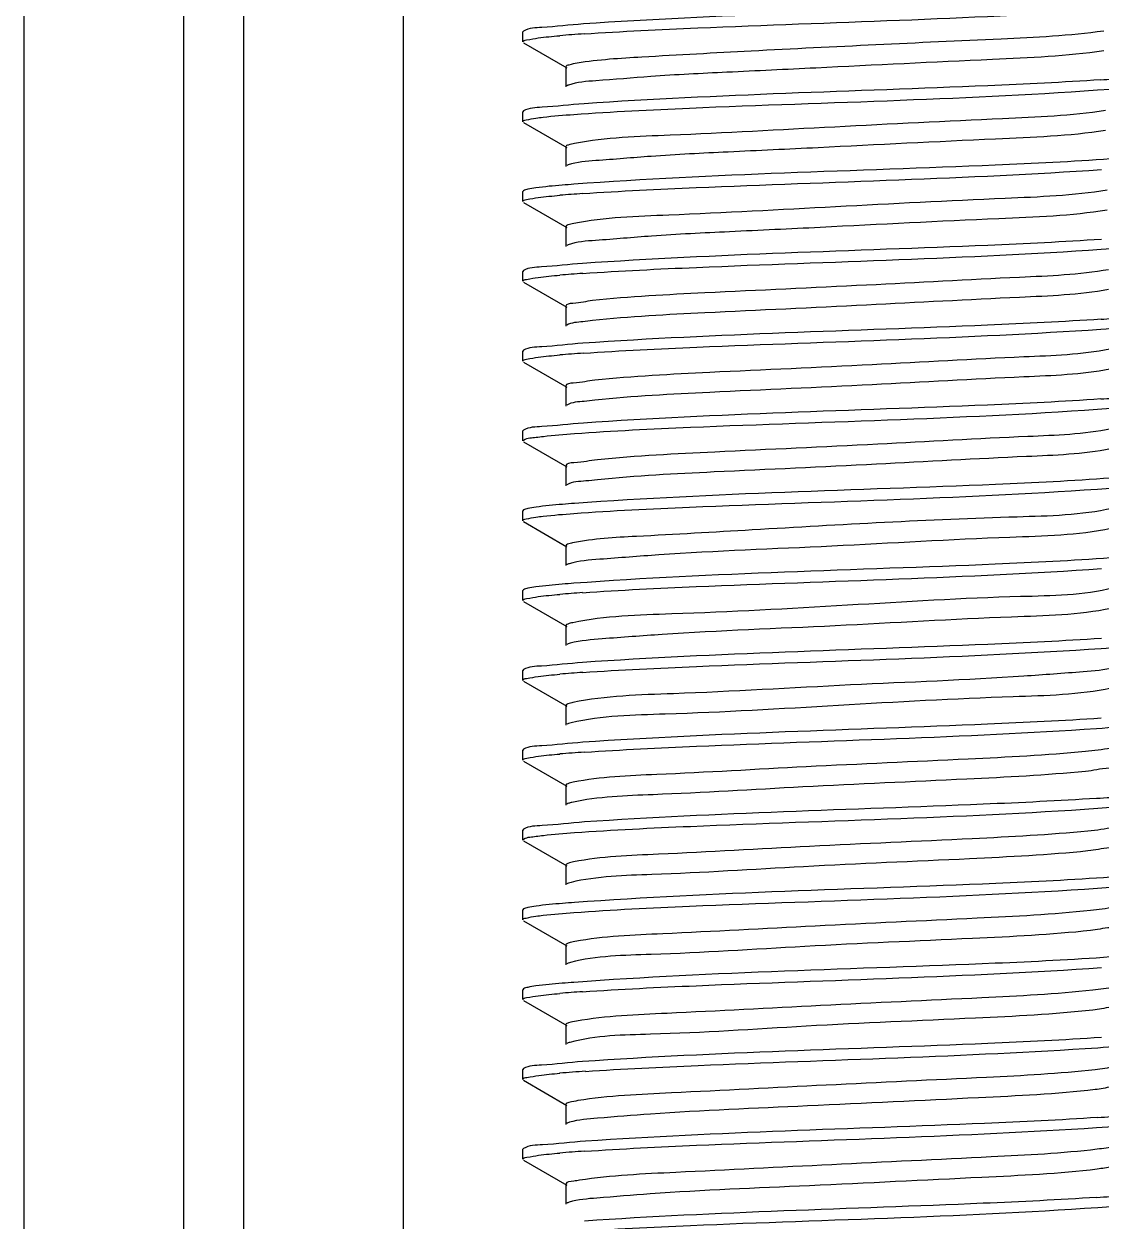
# Model space of a CAD drawing. Extents: x 1169373 to 1354985, y 649019 to 904199.
# Drawn here: x 1279045.6 to 1279277, y 805797.8 to 806055 of the extents above; entities that cross this region are included whole.
import ezdxf

# ---------------------------------------------------------------- set-up
doc = ezdxf.new("R2010")
doc.units = 0
doc.header["$LTSCALE"] = 1000
doc.header["$MEASUREMENT"] = 0

# ---------------------------------------------------------------- blocks, each defined once
blk = doc.blocks.new('gfhhrryyfd')
at = {"linetype": 'Continuous'}
for p, q in [((3693152.86, -1741005.43), (3693152.86, -1744418.97)), ((3693187.15, -1741005.43), (3693187.15, -1744418.97)), ((3693200.01, -1741005.43), (3693200.01, -1744418.97)), ((3693234.3, -1741005.43), (3693234.3, -1744418.97)), ((3693260.18, -1743577.34), (3693260.01, -1743577.52)), ((3693260.01, -1743579.67), (3693260.01, -1743577.52)), ((3693260.01, -1743579.67), (3693260.01, -1743577.52)), ((3693260.18, -1743579.86), (3693269.48, -1743585.24)), ((3693269.29, -1743585.03), (3693269.29, -1743589.31)), ((3693260.18, -1743594.48), (3693260.01, -1743594.67)), ((3693260.01, -1743596.81), (3693260.01, -1743594.67)), ((3693260.01, -1743596.81), (3693260.01, -1743594.67)), ((3693260.18, -1743597), (3693269.48, -1743602.39)), ((3693269.29, -1743602.17), (3693269.29, -1743606.46)), ((3693269.8, -1743606.1), (3693269.48, -1743606.24)), ((3693260.18, -1743611.63), (3693260.01, -1743611.82)), ((3693260.01, -1743613.96), (3693260.01, -1743611.82)), ((3693260.01, -1743613.96), (3693260.01, -1743611.82)), ((3693260.18, -1743614.15), (3693269.48, -1743619.53)), ((3693269.29, -1743619.32), (3693269.29, -1743623.6)), ((3693269.77, -1743623.26), (3693269.48, -1743623.39)), ((3693260.18, -1743628.77), (3693260.01, -1743628.96)), ((3693260.01, -1743631.1), (3693260.01, -1743628.96)), ((3693260.01, -1743631.1), (3693260.01, -1743628.96)), ((3693260.18, -1743631.29), (3693269.48, -1743636.68)), ((3693269.29, -1743636.46), (3693269.29, -1743640.75)), ((3693260.18, -1743645.92), (3693260.01, -1743646.11)), ((3693260.01, -1743648.25), (3693260.01, -1743646.11)), ((3693260.01, -1743648.25), (3693260.01, -1743646.11)), ((3693260.18, -1743648.44), (3693269.48, -1743653.82)), ((3693269.29, -1743653.61), (3693269.29, -1743657.89)), ((3693260.18, -1743663.06), (3693260.01, -1743663.25)), ((3693260.01, -1743665.39), (3693260.01, -1743663.25)), ((3693260.01, -1743665.39), (3693260.01, -1743663.25)), ((3693260.18, -1743665.58), (3693269.48, -1743670.97)), ((3693269.29, -1743670.75), (3693269.29, -1743675.04)), ((3693260.18, -1743680.21), (3693260.01, -1743680.4)), ((3693260.01, -1743682.54), (3693260.01, -1743680.4)), ((3693260.01, -1743682.54), (3693260.01, -1743680.4)), ((3693260.18, -1743682.73), (3693269.48, -1743688.11)), ((3693269.29, -1743687.9), (3693269.29, -1743692.18)), ((3693260.18, -1743697.35), (3693260.01, -1743697.54)), ((3693260.01, -1743699.68), (3693260.01, -1743697.54)), ((3693260.01, -1743699.68), (3693260.01, -1743697.54)), ((3693260.18, -1743699.87), (3693269.48, -1743705.26)), ((3693269.29, -1743705.04), (3693269.29, -1743709.33)), ((3693260.18, -1743714.5), (3693260.01, -1743714.69)), ((3693260.01, -1743716.83), (3693260.01, -1743714.69)), ((3693260.01, -1743716.83), (3693260.01, -1743714.69)), ((3693260.18, -1743717.02), (3693269.48, -1743722.4)), ((3693269.29, -1743722.19), (3693269.29, -1743726.47)), ((3693260.18, -1743731.64), (3693260.01, -1743731.83)), ((3693260.01, -1743733.97), (3693260.01, -1743731.83)), ((3693260.01, -1743733.97), (3693260.01, -1743731.83)), ((3693260.18, -1743734.16), (3693269.48, -1743739.55)), ((3693269.29, -1743739.33), (3693269.29, -1743743.62)), ((3693260.18, -1743748.79), (3693260.01, -1743748.98)), ((3693260.01, -1743751.12), (3693260.01, -1743748.98)), ((3693260.01, -1743751.12), (3693260.01, -1743748.98)), ((3693260.18, -1743751.31), (3693269.48, -1743756.69)), ((3693269.29, -1743756.48), (3693269.29, -1743760.76)), ((3693260.18, -1743765.93), (3693260.01, -1743766.12)), ((3693260.01, -1743768.27), (3693260.01, -1743766.12)), ((3693260.01, -1743768.27), (3693260.01, -1743766.12)), ((3693260.18, -1743768.45), (3693269.48, -1743773.84)), ((3693269.29, -1743773.62), (3693269.29, -1743777.91)), ((3693260.18, -1743783.08), (3693260.01, -1743783.27)), ((3693260.01, -1743785.41), (3693260.01, -1743783.27)), ((3693260.01, -1743785.41), (3693260.01, -1743783.27)), ((3693260.18, -1743785.6), (3693269.48, -1743790.99)), ((3693269.29, -1743790.77), (3693269.29, -1743795.05)), ((3693260.18, -1743800.22), (3693260.01, -1743800.41)), ((3693260.01, -1743802.56), (3693260.01, -1743800.41)), ((3693260.01, -1743802.56), (3693260.01, -1743800.41)), ((3693260.18, -1743802.74), (3693269.48, -1743808.13)), ((3693269.29, -1743807.91), (3693269.29, -1743812.2)), ((3693260.18, -1743817.37), (3693260.01, -1743817.56)), ((3693260.01, -1743819.7), (3693260.01, -1743817.56)), ((3693260.01, -1743819.7), (3693260.01, -1743817.56)), ((3693260.18, -1743819.89), (3693269.48, -1743825.28)), ((3693269.29, -1743825.06), (3693269.29, -1743829.35))]:
    blk.add_line(p, q, dxfattribs=at)
for centre, radius, start, end in [((3693292.96, -1743875.84), 298.55, 93.7954, 94.806), ((3693364.49, -1743293.21), 295.25, 273.829, 274.8033), ((3693292.57, -1743905.29), 293.69, 93.8436, 94.8035), ((3693292.62, -1743923.07), 294.32, 93.8362, 94.8047), ((3693364.54, -1743345.26), 294.64, 273.8345, 274.8034), ((3693292.75, -1743941.78), 295.9, 93.8204, 94.8056), ((3693364.5, -1743361.85), 295.19, 273.8294, 274.8033), ((3693292.57, -1743991.01), 293.69, 93.8437, 94.8034), ((3693292.62, -1744008.76), 294.29, 93.8366, 94.8046), ((3693293.06, -1744031.53), 299.94, 93.7887, 94.801), ((3693363.28, -1743432.22), 310.59, 273.6947, 274.7994), ((3693292.57, -1744076.73), 293.68, 93.8438, 94.8034), ((3693293.38, -1744104.15), 303.99, 93.753, 94.8001), ((3693363.57, -1743504.42), 306.97, 273.7263, 274.8), ((3693293.08, -1744117.39), 300.07, 93.7875, 94.801), ((3693363.29, -1743518.06), 310.48, 273.6957, 274.7994)]:
    blk.add_arc(centre, radius, start, end, dxfattribs=at)
for points, knots in [([(3693384.21, -1743570.66), (3693376.1, -1743571.21), (3693339.04, -1743572.99), (3693301.94, -1743573.85), (3693273.04, -1743575.82)], [0, 0, 0, 0, 0.219141, 1, 1, 1, 1]), ([(3693273.2, -1743577.95), (3693281.33, -1743577.4), (3693318.33, -1743575.62), (3693355.38, -1743574.76), (3693384.21, -1743572.8)], [0, 0, 0, 0, 0.21997, 1, 1, 1, 1]), ([(3693273.04, -1743575.82), (3693270.06, -1743576.02), (3693265.89, -1743576.6), (3693261.34, -1743576.67), (3693260.18, -1743577.34)], [0, 0, 0, 0, 0.690434, 1, 1, 1, 1]), ([(3693260.01, -1743579.67), (3693260.01, -1743579.36), (3693261.66, -1743579.15), (3693262.5, -1743578.92), (3693263.33, -1743578.82)], [0, 0, 0, 0, 0.271456, 1, 1, 1, 1]), ([(3693384.81, -1743577.34), (3693377.51, -1743578.39), (3693352.2, -1743579.54), (3693319.13, -1743581.07), (3693288.79, -1743582.76), (3693276.3, -1743583.49), (3693271.7, -1743584.25)], [0, 0, 0, 0, 0.195214, 0.66949, 0.876579, 1, 1, 1, 1]), ([(3693384.81, -1743581.62), (3693376.9, -1743582.77), (3693356.22, -1743583.61), (3693329.25, -1743585), (3693304.79, -1743586.15), (3693289, -1743586.91), (3693277.71, -1743587.92), (3693271.71, -1743588.3), (3693269.83, -1743588.95)], [0, 0, 0, 0, 0.2081, 0.537452, 0.703534, 0.845734, 0.94828, 1, 1, 1, 1]), ([(3693271.7, -1743584.25), (3693271.09, -1743584.35), (3693270.44, -1743584.5), (3693269.29, -1743584.79), (3693269.29, -1743585.03)], [0, 0, 0, 0, 0.718866, 1, 1, 1, 1]), ([(3693269.83, -1743588.95), (3693269.76, -1743588.97), (3693269.65, -1743589.01), (3693269.53, -1743589.07), (3693269.48, -1743589.09)], [0, 0, 0, 0, 0.55363, 1, 1, 1, 1]), ([(3693384.21, -1743587.8), (3693376.12, -1743588.35), (3693339.11, -1743590.14), (3693302.07, -1743591), (3693273.2, -1743592.95)], [0, 0, 0, 0, 0.218927, 1, 1, 1, 1]), ([(3693271.01, -1743595.25), (3693279.28, -1743594.64), (3693317.71, -1743592.77), (3693356.2, -1743592.01), (3693386.29, -1743589.8)], [0, 0, 0, 0, 0.21564, 1, 1, 1, 1]), ([(3693273.2, -1743592.95), (3693270.18, -1743593.15), (3693265.96, -1743593.74), (3693261.35, -1743593.81), (3693260.18, -1743594.48)], [0, 0, 0, 0, 0.690663, 1, 1, 1, 1]), ([(3693385.18, -1743594.43), (3693377.87, -1743595.55), (3693358.43, -1743596.36), (3693327.25, -1743597.91), (3693296.65, -1743599.61), (3693277.91, -1743600.24), (3693271.16, -1743601.48)], [0, 0, 0, 0, 0.194105, 0.509785, 0.82001, 1, 1, 1, 1]), ([(3693260.01, -1743596.81), (3693260.01, -1743596.54), (3693261.39, -1743596.32), (3693262.12, -1743596.13), (3693262.83, -1743596.03)], [0, 0, 0, 0, 0.274278, 1, 1, 1, 1]), ([(3693262.83, -1743596.03), (3693263.35, -1743595.96), (3693266.07, -1743595.62), (3693268.8, -1743595.41), (3693271.01, -1743595.25)], [0, 0, 0, 0, 0.191483, 1, 1, 1, 1]), ([(3693385.18, -1743598.71), (3693377.38, -1743599.91), (3693356.73, -1743600.7), (3693329.72, -1743602.12), (3693305.06, -1743603.29), (3693289.09, -1743604.05), (3693277.72, -1743605.08), (3693271.67, -1743605.44), (3693269.8, -1743606.1)], [0, 0, 0, 0, 0.204575, 0.534732, 0.702004, 0.845303, 0.948449, 1, 1, 1, 1]), ([(3693271.16, -1743601.48), (3693270.69, -1743601.57), (3693270.16, -1743601.69), (3693269.29, -1743601.98), (3693269.29, -1743602.17)], [0, 0, 0, 0, 0.712667, 1, 1, 1, 1]), ([(3693386.29, -1743604.8), (3693378.04, -1743605.41), (3693339.61, -1743607.28), (3693301.12, -1743608.04), (3693271.01, -1743610.25)], [0, 0, 0, 0, 0.215051, 1, 1, 1, 1]), ([(3693272.88, -1743612.26), (3693281.01, -1743611.7), (3693318.15, -1743609.92), (3693355.34, -1743609.06), (3693384.31, -1743607.08)], [0, 0, 0, 0, 0.219067, 1, 1, 1, 1]), ([(3693271.01, -1743610.25), (3693270.17, -1743610.31), (3693267.44, -1743610.52), (3693264.71, -1743610.77), (3693262.83, -1743611.03)], [0, 0, 0, 0, 0.307323, 1, 1, 1, 1]), ([(3693262.83, -1743611.03), (3693262.25, -1743611.11), (3693261.36, -1743611.27), (3693260.46, -1743611.47), (3693260.18, -1743611.63)], [0, 0, 0, 0, 0.643579, 1, 1, 1, 1]), ([(3693385.53, -1743611.52), (3693378.3, -1743612.71), (3693358.77, -1743613.46), (3693327.4, -1743615.05), (3693296.55, -1743616.79), (3693277.66, -1743617.36), (3693270.96, -1743618.67)], [0, 0, 0, 0, 0.1914, 0.508904, 0.82143, 1, 1, 1, 1]), ([(3693260.01, -1743613.96), (3693260.01, -1743613.65), (3693261.65, -1743613.44), (3693262.48, -1743613.22), (3693263.31, -1743613.11)], [0, 0, 0, 0, 0.271597, 1, 1, 1, 1]), ([(3693385.53, -1743615.8), (3693377.86, -1743617.06), (3693357.23, -1743617.79), (3693330.21, -1743619.25), (3693305.34, -1743620.42), (3693289.21, -1743621.18), (3693277.74, -1743622.23), (3693271.64, -1743622.58), (3693269.77, -1743623.26)], [0, 0, 0, 0, 0.200932, 0.531835, 0.700309, 0.844745, 0.948548, 1, 1, 1, 1]), ([(3693270.96, -1743618.67), (3693270.53, -1743618.75), (3693270.05, -1743618.86), (3693269.29, -1743619.14), (3693269.29, -1743619.32)], [0, 0, 0, 0, 0.709469, 1, 1, 1, 1]), ([(3693384.31, -1743622.09), (3693376.18, -1743622.64), (3693339.04, -1743624.43), (3693301.85, -1743625.29), (3693272.88, -1743627.26)], [0, 0, 0, 0, 0.219037, 1, 1, 1, 1]), ([(3693384.25, -1743624.23), (3693387.2, -1743624.03), (3693391.34, -1743623.46), (3693395.86, -1743623.38), (3693397.01, -1743622.72)], [0, 0, 0, 0, 0.690266, 1, 1, 1, 1]), ([(3693272.93, -1743629.4), (3693281.05, -1743628.85), (3693318.16, -1743627.06), (3693355.31, -1743626.2), (3693384.25, -1743624.23)], [0, 0, 0, 0, 0.219143, 1, 1, 1, 1]), ([(3693272.88, -1743627.26), (3693269.94, -1743627.46), (3693265.82, -1743628.03), (3693261.32, -1743628.11), (3693260.18, -1743628.77)], [0, 0, 0, 0, 0.690196, 1, 1, 1, 1]), ([(3693260.01, -1743631.1), (3693260.01, -1743630.79), (3693261.65, -1743630.59), (3693262.47, -1743630.36), (3693263.3, -1743630.26)], [0, 0, 0, 0, 0.271633, 1, 1, 1, 1]), ([(3693385.85, -1743628.61), (3693379.55, -1743629.72), (3693362.13, -1743630.41), (3693333.27, -1743632.02), (3693302.68, -1743633.39), (3693283.03, -1743634.39), (3693275, -1743635.25)], [0, 0, 0, 0, 0.172879, 0.468878, 0.781995, 1, 1, 1, 1]), ([(3693385.85, -1743632.89), (3693379.55, -1743634.01), (3693362.13, -1743634.7), (3693333.27, -1743636.31), (3693302.68, -1743637.68), (3693283.03, -1743638.68), (3693275, -1743639.54)], [0, 0, 0, 0, 0.172879, 0.468878, 0.781995, 1, 1, 1, 1]), ([(3693275, -1743635.25), (3693273.58, -1743635.41), (3693272.22, -1743635.83), (3693269.29, -1743635.94), (3693269.3, -1743636.46)], [0, 0, 0, 0, 0.733223, 1, 1, 1, 1]), ([(3693275, -1743639.54), (3693274.31, -1743639.62), (3693272.48, -1743639.89), (3693270.5, -1743639.94), (3693269.48, -1743640.53)], [0, 0, 0, 0, 0.372684, 1, 1, 1, 1]), ([(3693384.25, -1743639.24), (3693376.12, -1743639.79), (3693339.02, -1743641.58), (3693301.87, -1743642.43), (3693272.93, -1743644.4)], [0, 0, 0, 0, 0.219178, 1, 1, 1, 1]), ([(3693384.21, -1743641.38), (3693387.18, -1743641.18), (3693391.33, -1743640.6), (3693395.86, -1743640.53), (3693397.01, -1743639.86)], [0, 0, 0, 0, 0.690313, 1, 1, 1, 1]), ([(3693273.03, -1743646.54), (3693281.16, -1743645.99), (3693318.22, -1743644.2), (3693355.32, -1743643.35), (3693384.21, -1743641.38)], [0, 0, 0, 0, 0.219437, 1, 1, 1, 1]), ([(3693272.93, -1743644.4), (3693269.98, -1743644.6), (3693265.84, -1743645.18), (3693261.33, -1743645.26), (3693260.18, -1743645.92)], [0, 0, 0, 0, 0.690275, 1, 1, 1, 1]), ([(3693386.15, -1743645.7), (3693380.06, -1743646.86), (3693362.92, -1743647.48), (3693334.32, -1743649.14), (3693303.59, -1743650.49), (3693283.72, -1743651.5), (3693275.52, -1743652.34)], [0, 0, 0, 0, 0.167774, 0.461831, 0.776883, 1, 1, 1, 1]), ([(3693260.01, -1743648.25), (3693260.01, -1743647.94), (3693261.65, -1743647.73), (3693262.48, -1743647.51), (3693263.3, -1743647.4)], [0, 0, 0, 0, 0.271588, 1, 1, 1, 1]), ([(3693386.15, -1743649.98), (3693380.06, -1743651.15), (3693362.92, -1743651.77), (3693334.32, -1743653.43), (3693303.59, -1743654.77), (3693283.72, -1743655.79), (3693275.52, -1743656.63)], [0, 0, 0, 0, 0.167774, 0.461831, 0.776883, 1, 1, 1, 1]), ([(3693275.52, -1743652.34), (3693273.97, -1743652.51), (3693272.5, -1743652.97), (3693269.29, -1743653.04), (3693269.3, -1743653.61)], [0, 0, 0, 0, 0.734072, 1, 1, 1, 1]), ([(3693384.21, -1743656.38), (3693376.1, -1743656.94), (3693339.04, -1743658.72), (3693301.94, -1743659.58), (3693273.03, -1743661.54)], [0, 0, 0, 0, 0.219145, 1, 1, 1, 1]), ([(3693275.52, -1743656.63), (3693274.76, -1743656.71), (3693272.76, -1743657), (3693270.59, -1743657.03), (3693269.48, -1743657.68)], [0, 0, 0, 0, 0.374658, 1, 1, 1, 1]), ([(3693271.12, -1743663.82), (3693279.41, -1743663.21), (3693317.82, -1743661.34), (3693356.28, -1743660.59), (3693386.33, -1743658.38)], [0, 0, 0, 0, 0.216129, 1, 1, 1, 1]), ([(3693273.03, -1743661.54), (3693270.06, -1743661.74), (3693265.88, -1743662.32), (3693261.34, -1743662.4), (3693260.18, -1743663.06)], [0, 0, 0, 0, 0.690428, 1, 1, 1, 1]), ([(3693262.86, -1743664.6), (3693263.39, -1743664.53), (3693266.13, -1743664.2), (3693268.89, -1743663.98), (3693271.12, -1743663.82)], [0, 0, 0, 0, 0.191572, 1, 1, 1, 1]), ([(3693386.42, -1743662.79), (3693380.55, -1743664.01), (3693363.7, -1743664.54), (3693335.36, -1743666.26), (3693304.52, -1743667.58), (3693284.44, -1743668.6), (3693276.07, -1743669.43)], [0, 0, 0, 0, 0.162646, 0.454753, 0.771748, 1, 1, 1, 1]), ([(3693260.01, -1743665.39), (3693260.01, -1743665.31), (3693261.03, -1743664.67), (3693261.96, -1743664.73), (3693262.86, -1743664.6)], [0, 0, 0, 0, 0.088901, 1, 1, 1, 1]), ([(3693276.07, -1743669.43), (3693274.38, -1743669.6), (3693272.79, -1743670.12), (3693269.29, -1743670.14), (3693269.3, -1743670.75)], [0, 0, 0, 0, 0.734772, 1, 1, 1, 1]), ([(3693386.31, -1743667.1), (3693380.37, -1743668.28), (3693363.48, -1743668.86), (3693335.14, -1743670.55), (3693304.39, -1743671.87), (3693284.4, -1743672.89), (3693276.07, -1743673.72)], [0, 0, 0, 0, 0.164346, 0.456483, 0.772538, 1, 1, 1, 1]), ([(3693276.07, -1743673.72), (3693275.23, -1743673.8), (3693273.06, -1743674.12), (3693270.68, -1743674.12), (3693269.48, -1743674.82)], [0, 0, 0, 0, 0.376452, 1, 1, 1, 1]), ([(3693386.33, -1743673.38), (3693378.1, -1743673.99), (3693339.69, -1743675.86), (3693301.23, -1743676.63), (3693271.12, -1743678.82)], [0, 0, 0, 0, 0.214712, 1, 1, 1, 1]), ([(3693271.01, -1743680.97), (3693279.28, -1743680.37), (3693317.71, -1743678.49), (3693356.2, -1743677.74), (3693386.29, -1743675.52)], [0, 0, 0, 0, 0.215653, 1, 1, 1, 1]), ([(3693262.86, -1743679.61), (3693262.27, -1743679.69), (3693261.38, -1743679.84), (3693260.46, -1743680.05), (3693260.18, -1743680.21)], [0, 0, 0, 0, 0.644071, 1, 1, 1, 1]), ([(3693271.12, -1743678.82), (3693270.27, -1743678.88), (3693267.52, -1743679.1), (3693264.76, -1743679.34), (3693262.86, -1743679.61)], [0, 0, 0, 0, 0.307216, 1, 1, 1, 1]), ([(3693260.01, -1743682.54), (3693260.01, -1743682.27), (3693261.4, -1743682.04), (3693262.12, -1743681.85), (3693262.83, -1743681.75)], [0, 0, 0, 0, 0.274271, 1, 1, 1, 1]), ([(3693262.83, -1743681.75), (3693263.35, -1743681.68), (3693266.07, -1743681.35), (3693268.8, -1743681.13), (3693271.01, -1743680.97)], [0, 0, 0, 0, 0.191488, 1, 1, 1, 1]), ([(3693386.67, -1743679.88), (3693380.01, -1743681.4), (3693353.97, -1743681.9), (3693319.98, -1743683.89), (3693288.17, -1743685.75), (3693275.22, -1743686.35), (3693270.73, -1743687.3)], [0, 0, 0, 0, 0.176446, 0.666999, 0.881663, 1, 1, 1, 1]), ([(3693386.37, -1743684.23), (3693379.25, -1743685.68), (3693359.1, -1743686.13), (3693326.81, -1743688.16), (3693297.34, -1743689.17), (3693278.61, -1743690.69), (3693272.11, -1743691.13), (3693270, -1743691.76)], [0, 0, 0, 0, 0.18687, 0.514831, 0.834376, 0.943334, 1, 1, 1, 1]), ([(3693270.73, -1743687.3), (3693270.37, -1743687.37), (3693269.93, -1743687.47), (3693269.3, -1743687.74), (3693269.3, -1743687.9)], [0, 0, 0, 0, 0.704889, 1, 1, 1, 1]), ([(3693270, -1743691.76), (3693269.9, -1743691.79), (3693269.72, -1743691.85), (3693269.55, -1743691.93), (3693269.48, -1743691.97)], [0, 0, 0, 0, 0.569367, 1, 1, 1, 1]), ([(3693386.29, -1743690.53), (3693378.04, -1743691.13), (3693339.61, -1743693.01), (3693301.13, -1743693.77), (3693271.01, -1743695.97)], [0, 0, 0, 0, 0.215042, 1, 1, 1, 1]), ([(3693272.88, -1743697.99), (3693281.01, -1743697.43), (3693318.15, -1743695.64), (3693355.34, -1743694.79), (3693384.31, -1743692.81)], [0, 0, 0, 0, 0.219068, 1, 1, 1, 1]), ([(3693262.83, -1743696.76), (3693262.25, -1743696.84), (3693261.36, -1743696.99), (3693260.46, -1743697.19), (3693260.18, -1743697.35)], [0, 0, 0, 0, 0.643594, 1, 1, 1, 1]), ([(3693271.01, -1743695.97), (3693270.17, -1743696.04), (3693267.44, -1743696.25), (3693264.71, -1743696.49), (3693262.83, -1743696.76)], [0, 0, 0, 0, 0.307318, 1, 1, 1, 1]), ([(3693386.9, -1743696.97), (3693380.43, -1743698.61), (3693361.11, -1743698.75), (3693329.6, -1743700.77), (3693297.56, -1743702.52), (3693277.72, -1743702.98), (3693270.75, -1743704.44)], [0, 0, 0, 0, 0.172051, 0.492047, 0.816531, 1, 1, 1, 1]), ([(3693260.01, -1743699.68), (3693260.01, -1743699.37), (3693261.65, -1743699.17), (3693262.48, -1743698.94), (3693263.31, -1743698.84)], [0, 0, 0, 0, 0.271594, 1, 1, 1, 1]), ([(3693386.42, -1743701.37), (3693379.41, -1743702.82), (3693359.48, -1743703.25), (3693327.41, -1743705.27), (3693298, -1743706.31), (3693279.07, -1743707.77), (3693272.43, -1743708.26), (3693270.2, -1743708.85)], [0, 0, 0, 0, 0.184387, 0.509861, 0.829743, 0.940495, 1, 1, 1, 1]), ([(3693270.75, -1743704.44), (3693270.38, -1743704.51), (3693269.95, -1743704.61), (3693269.3, -1743704.88), (3693269.3, -1743705.04)], [0, 0, 0, 0, 0.705216, 1, 1, 1, 1]), ([(3693384.31, -1743707.81), (3693376.19, -1743708.37), (3693339.04, -1743710.16), (3693301.86, -1743711.01), (3693272.88, -1743712.99)], [0, 0, 0, 0, 0.219029, 1, 1, 1, 1]), ([(3693270.2, -1743708.85), (3693270.05, -1743708.89), (3693269.81, -1743708.96), (3693269.57, -1743709.06), (3693269.48, -1743709.11)], [0, 0, 0, 0, 0.58242, 1, 1, 1, 1]), ([(3693272.93, -1743715.13), (3693281.05, -1743714.57), (3693318.16, -1743712.79), (3693355.31, -1743711.93), (3693384.25, -1743709.96)], [0, 0, 0, 0, 0.219138, 1, 1, 1, 1]), ([(3693384.25, -1743709.96), (3693387.2, -1743709.76), (3693391.34, -1743709.19), (3693395.86, -1743709.11), (3693397.01, -1743708.44)], [0, 0, 0, 0, 0.690264, 1, 1, 1, 1]), ([(3693272.88, -1743712.99), (3693269.94, -1743713.19), (3693265.82, -1743713.76), (3693261.32, -1743713.84), (3693260.18, -1743714.5)], [0, 0, 0, 0, 0.690195, 1, 1, 1, 1]), ([(3693387.11, -1743714.06), (3693384.95, -1743714.67), (3693378.39, -1743715.14), (3693359.57, -1743716.63), (3693330.13, -1743717.66), (3693297.93, -1743719.68), (3693277.87, -1743720.12), (3693270.8, -1743721.57)], [0, 0, 0, 0, 0.057838, 0.167543, 0.487244, 0.814181, 1, 1, 1, 1]), ([(3693260.01, -1743716.83), (3693260.01, -1743716.52), (3693261.65, -1743716.31), (3693262.47, -1743716.09), (3693263.3, -1743715.98)], [0, 0, 0, 0, 0.271633, 1, 1, 1, 1]), ([(3693386.45, -1743718.5), (3693379.54, -1743719.95), (3693359.82, -1743720.41), (3693327.92, -1743722.18), (3693296.37, -1743724.12), (3693277, -1743724.38), (3693270.42, -1743725.94)], [0, 0, 0, 0, 0.182223, 0.50526, 0.82533, 1, 1, 1, 1]), ([(3693270.8, -1743721.57), (3693270.42, -1743721.65), (3693269.97, -1743721.75), (3693269.3, -1743722.03), (3693269.3, -1743722.19)], [0, 0, 0, 0, 0.705925, 1, 1, 1, 1]), ([(3693270.42, -1743725.94), (3693270.23, -1743725.99), (3693269.91, -1743726.07), (3693269.6, -1743726.19), (3693269.48, -1743726.26)], [0, 0, 0, 0, 0.593796, 1, 1, 1, 1]), ([(3693384.25, -1743724.96), (3693376.13, -1743725.51), (3693339.02, -1743727.3), (3693301.87, -1743728.16), (3693272.93, -1743730.13)], [0, 0, 0, 0, 0.219177, 1, 1, 1, 1]), ([(3693383.3, -1743727.17), (3693386.48, -1743726.96), (3693390.92, -1743726.34), (3693395.78, -1743726.3), (3693397.01, -1743725.59)], [0, 0, 0, 0, 0.691533, 1, 1, 1, 1]), ([(3693273.25, -1743732.25), (3693281.26, -1743731.71), (3693317.95, -1743729.95), (3693354.67, -1743729.06), (3693383.3, -1743727.17)], [0, 0, 0, 0, 0.218817, 1, 1, 1, 1]), ([(3693272.93, -1743730.13), (3693269.98, -1743730.33), (3693265.84, -1743730.9), (3693261.33, -1743730.98), (3693260.18, -1743731.64)], [0, 0, 0, 0, 0.690271, 1, 1, 1, 1]), ([(3693387.29, -1743731.15), (3693386.98, -1743731.25), (3693384.87, -1743731.72), (3693382.71, -1743731.92), (3693380.89, -1743732.1)], [0, 0, 0, 0, 0.152407, 1, 1, 1, 1]), ([(3693260.01, -1743733.97), (3693260.01, -1743733.65), (3693261.71, -1743733.45), (3693262.56, -1743733.22), (3693263.42, -1743733.11)], [0, 0, 0, 0, 0.27108, 1, 1, 1, 1]), ([(3693380.89, -1743732.1), (3693372.52, -1743732.92), (3693352.5, -1743733.95), (3693321.77, -1743735.26), (3693293.54, -1743736.95), (3693276.74, -1743737.52), (3693270.85, -1743738.71)], [0, 0, 0, 0, 0.228997, 0.545176, 0.836537, 1, 1, 1, 1]), ([(3693387.89, -1743735.05), (3693387.9, -1743735.68), (3693384.28, -1743735.68), (3693382.64, -1743736.22), (3693380.89, -1743736.39)], [0, 0, 0, 0, 0.265195, 1, 1, 1, 1]), ([(3693270.85, -1743738.71), (3693270.46, -1743738.78), (3693270, -1743738.89), (3693269.3, -1743739.17), (3693269.3, -1743739.33)], [0, 0, 0, 0, 0.706927, 1, 1, 1, 1]), ([(3693380.89, -1743736.39), (3693372.41, -1743737.21), (3693352.16, -1743738.25), (3693321.16, -1743739.55), (3693292.97, -1743741.34), (3693276.26, -1743741.77), (3693270.55, -1743743.06)], [0, 0, 0, 0, 0.23121, 0.549998, 0.841262, 1, 1, 1, 1]), ([(3693270.55, -1743743.06), (3693270.33, -1743743.11), (3693269.97, -1743743.2), (3693269.61, -1743743.33), (3693269.48, -1743743.4)], [0, 0, 0, 0, 0.599352, 1, 1, 1, 1]), ([(3693383.3, -1743742.17), (3693375.17, -1743742.71), (3693338.49, -1743744.46), (3693301.76, -1743745.33), (3693273.25, -1743747.25)], [0, 0, 0, 0, 0.221759, 1, 1, 1, 1]), ([(3693271.13, -1743749.54), (3693279.41, -1743748.94), (3693317.82, -1743747.07), (3693356.28, -1743746.32), (3693386.34, -1743744.1)], [0, 0, 0, 0, 0.216148, 1, 1, 1, 1]), ([(3693273.25, -1743747.25), (3693270.22, -1743747.46), (3693265.98, -1743748.04), (3693261.36, -1743748.11), (3693260.18, -1743748.79)], [0, 0, 0, 0, 0.690689, 1, 1, 1, 1]), ([(3693381.44, -1743749.19), (3693373.17, -1743750.03), (3693353.22, -1743751.05), (3693322.44, -1743752.38), (3693293.95, -1743754.06), (3693276.93, -1743754.65), (3693270.93, -1743755.84)], [0, 0, 0, 0, 0.22522, 0.541066, 0.834324, 1, 1, 1, 1]), ([(3693387.71, -1743748.12), (3693387.48, -1743748.25), (3693385.4, -1743748.82), (3693383.29, -1743749), (3693381.44, -1743749.19)], [0, 0, 0, 0, 0.123951, 1, 1, 1, 1]), ([(3693260.01, -1743751.12), (3693260.01, -1743751.03), (3693261.03, -1743750.39), (3693261.96, -1743750.46), (3693262.86, -1743750.33)], [0, 0, 0, 0, 0.088892, 1, 1, 1, 1]), ([(3693262.86, -1743750.33), (3693263.39, -1743750.26), (3693266.13, -1743749.92), (3693268.89, -1743749.71), (3693271.13, -1743749.54)], [0, 0, 0, 0, 0.191574, 1, 1, 1, 1]), ([(3693381.44, -1743753.48), (3693372.99, -1743754.33), (3693352.61, -1743755.38), (3693321.34, -1743756.66), (3693292.9, -1743758.54), (3693276.04, -1743758.87), (3693270.38, -1743760.24)], [0, 0, 0, 0, 0.229214, 0.549847, 0.842959, 1, 1, 1, 1]), ([(3693387.89, -1743752.19), (3693387.9, -1743752.78), (3693384.57, -1743752.83), (3693383.06, -1743753.31), (3693381.44, -1743753.48)], [0, 0, 0, 0, 0.265624, 1, 1, 1, 1]), ([(3693270.93, -1743755.84), (3693270.51, -1743755.92), (3693270.03, -1743756.03), (3693269.3, -1743756.3), (3693269.3, -1743756.48)], [0, 0, 0, 0, 0.708145, 1, 1, 1, 1]), ([(3693386.34, -1743759.1), (3693378.1, -1743759.71), (3693339.7, -1743761.59), (3693301.24, -1743762.35), (3693271.13, -1743764.55)], [0, 0, 0, 0, 0.214698, 1, 1, 1, 1]), ([(3693270.38, -1743760.24), (3693270.2, -1743760.28), (3693269.89, -1743760.37), (3693269.6, -1743760.48), (3693269.48, -1743760.55)], [0, 0, 0, 0, 0.591731, 1, 1, 1, 1]), ([(3693271.01, -1743766.7), (3693279.29, -1743766.09), (3693317.72, -1743764.22), (3693356.2, -1743763.47), (3693386.3, -1743761.25)], [0, 0, 0, 0, 0.215666, 1, 1, 1, 1]), ([(3693271.13, -1743764.55), (3693270.28, -1743764.61), (3693267.52, -1743764.82), (3693264.76, -1743765.07), (3693262.86, -1743765.33)], [0, 0, 0, 0, 0.307214, 1, 1, 1, 1]), ([(3693262.86, -1743765.33), (3693262.28, -1743765.41), (3693261.38, -1743765.57), (3693260.46, -1743765.77), (3693260.18, -1743765.93)], [0, 0, 0, 0, 0.644088, 1, 1, 1, 1]), ([(3693262.83, -1743767.48), (3693263.35, -1743767.41), (3693266.07, -1743767.08), (3693268.8, -1743766.86), (3693271.01, -1743766.7)], [0, 0, 0, 0, 0.191492, 1, 1, 1, 1]), ([(3693381.97, -1743766.28), (3693373.88, -1743767.14), (3693354.14, -1743768.14), (3693323.49, -1743769.5), (3693294.73, -1743771.13), (3693277.43, -1743771.79), (3693271.22, -1743772.93)], [0, 0, 0, 0, 0.2201, 0.53401, 0.829213, 1, 1, 1, 1]), ([(3693387.71, -1743765.27), (3693387.5, -1743765.39), (3693385.6, -1743765.93), (3693383.66, -1743766.1), (3693381.97, -1743766.28)], [0, 0, 0, 0, 0.1262, 1, 1, 1, 1]), ([(3693260.01, -1743768.27), (3693260.01, -1743768), (3693261.4, -1743767.77), (3693262.12, -1743767.58), (3693262.83, -1743767.48)], [0, 0, 0, 0, 0.274264, 1, 1, 1, 1]), ([(3693387.89, -1743769.34), (3693387.9, -1743769.88), (3693384.86, -1743769.97), (3693383.45, -1743770.41), (3693381.97, -1743770.57)], [0, 0, 0, 0, 0.266409, 1, 1, 1, 1]), ([(3693381.97, -1743770.57), (3693373.55, -1743771.46), (3693353.08, -1743772.49), (3693321.56, -1743773.78), (3693292.9, -1743775.75), (3693275.88, -1743775.97), (3693270.25, -1743777.42)], [0, 0, 0, 0, 0.226945, 0.549209, 0.84423, 1, 1, 1, 1]), ([(3693271.22, -1743772.93), (3693270.73, -1743773.01), (3693270.18, -1743773.14), (3693269.3, -1743773.42), (3693269.3, -1743773.62)], [0, 0, 0, 0, 0.71294, 1, 1, 1, 1]), ([(3693270.25, -1743777.42), (3693270.1, -1743777.46), (3693269.84, -1743777.53), (3693269.58, -1743777.64), (3693269.48, -1743777.69)], [0, 0, 0, 0, 0.584772, 1, 1, 1, 1]), ([(3693386.3, -1743776.25), (3693378.05, -1743776.86), (3693339.62, -1743778.73), (3693301.13, -1743779.49), (3693271.01, -1743781.7)], [0, 0, 0, 0, 0.215033, 1, 1, 1, 1]), ([(3693272.88, -1743783.71), (3693281.01, -1743783.16), (3693318.15, -1743781.37), (3693355.34, -1743780.51), (3693384.31, -1743778.54)], [0, 0, 0, 0, 0.219069, 1, 1, 1, 1]), ([(3693262.83, -1743782.48), (3693262.25, -1743782.56), (3693261.36, -1743782.72), (3693260.46, -1743782.92), (3693260.18, -1743783.08)], [0, 0, 0, 0, 0.643609, 1, 1, 1, 1]), ([(3693271.01, -1743781.7), (3693270.17, -1743781.76), (3693267.44, -1743781.98), (3693264.71, -1743782.22), (3693262.83, -1743782.48)], [0, 0, 0, 0, 0.307313, 1, 1, 1, 1]), ([(3693387.71, -1743782.41), (3693387.51, -1743782.53), (3693385.79, -1743783.04), (3693384.02, -1743783.2), (3693382.48, -1743783.37)], [0, 0, 0, 0, 0.128627, 1, 1, 1, 1]), ([(3693260.01, -1743785.41), (3693260.01, -1743785.1), (3693261.65, -1743784.89), (3693262.48, -1743784.67), (3693263.31, -1743784.56)], [0, 0, 0, 0, 0.271592, 1, 1, 1, 1]), ([(3693382.48, -1743783.37), (3693374.56, -1743784.24), (3693355.05, -1743785.23), (3693324.54, -1743786.61), (3693295.53, -1743788.2), (3693277.95, -1743788.93), (3693271.53, -1743790.02)], [0, 0, 0, 0, 0.215, 0.526978, 0.824118, 1, 1, 1, 1]), ([(3693382.48, -1743787.66), (3693374.11, -1743788.58), (3693353.56, -1743789.61), (3693321.83, -1743790.89), (3693292.94, -1743792.95), (3693275.75, -1743793.06), (3693270.15, -1743794.59)], [0, 0, 0, 0, 0.224438, 0.548154, 0.845143, 1, 1, 1, 1]), ([(3693387.89, -1743786.48), (3693387.9, -1743786.98), (3693385.13, -1743787.11), (3693383.84, -1743787.51), (3693382.48, -1743787.66)], [0, 0, 0, 0, 0.267355, 1, 1, 1, 1]), ([(3693271.53, -1743790.02), (3693270.97, -1743790.11), (3693270.35, -1743790.26), (3693269.3, -1743790.54), (3693269.29, -1743790.77)], [0, 0, 0, 0, 0.716901, 1, 1, 1, 1]), ([(3693270.15, -1743794.59), (3693270.01, -1743794.63), (3693269.79, -1743794.7), (3693269.57, -1743794.79), (3693269.48, -1743794.84)], [0, 0, 0, 0, 0.578442, 1, 1, 1, 1]), ([(3693384.31, -1743793.54), (3693376.19, -1743794.09), (3693339.05, -1743795.88), (3693301.86, -1743796.74), (3693272.88, -1743798.71)], [0, 0, 0, 0, 0.219021, 1, 1, 1, 1]), ([(3693383.52, -1743795.74), (3693386.64, -1743795.53), (3693391.02, -1743794.92), (3693395.8, -1743794.87), (3693397.01, -1743794.17)], [0, 0, 0, 0, 0.691245, 1, 1, 1, 1]), ([(3693273.49, -1743800.82), (3693281.54, -1743800.28), (3693318.22, -1743798.52), (3693354.94, -1743797.63), (3693383.52, -1743795.74)], [0, 0, 0, 0, 0.219887, 1, 1, 1, 1]), ([(3693272.88, -1743798.71), (3693269.94, -1743798.91), (3693265.82, -1743799.49), (3693261.32, -1743799.57), (3693260.18, -1743800.22)], [0, 0, 0, 0, 0.690194, 1, 1, 1, 1]), ([(3693382.97, -1743800.46), (3693375.23, -1743801.35), (3693355.95, -1743802.32), (3693325.59, -1743803.73), (3693296.34, -1743805.27), (3693278.5, -1743806.06), (3693271.86, -1743807.11)], [0, 0, 0, 0, 0.209915, 0.519968, 0.819038, 1, 1, 1, 1]), ([(3693387.71, -1743799.56), (3693387.52, -1743799.66), (3693385.97, -1743800.14), (3693384.36, -1743800.3), (3693382.97, -1743800.46)], [0, 0, 0, 0, 0.131334, 1, 1, 1, 1]), ([(3693260.01, -1743802.56), (3693260.01, -1743802.23), (3693261.74, -1743802.03), (3693262.6, -1743801.8), (3693263.47, -1743801.69)], [0, 0, 0, 0, 0.27083, 1, 1, 1, 1]), ([(3693382.97, -1743804.75), (3693374.66, -1743805.71), (3693354.04, -1743806.67), (3693322.21, -1743808.27), (3693294.85, -1743809.36), (3693277.86, -1743810.75), (3693272, -1743811.2), (3693270.06, -1743811.76)], [0, 0, 0, 0, 0.221704, 0.546695, 0.845683, 0.946468, 1, 1, 1, 1]), ([(3693387.9, -1743803.63), (3693387.9, -1743804.08), (3693385.4, -1743804.25), (3693384.2, -1743804.61), (3693382.97, -1743804.75)], [0, 0, 0, 0, 0.26871, 1, 1, 1, 1]), ([(3693271.86, -1743807.11), (3693271.22, -1743807.21), (3693270.53, -1743807.38), (3693269.3, -1743807.66), (3693269.29, -1743807.91)], [0, 0, 0, 0, 0.720201, 1, 1, 1, 1]), ([(3693383.52, -1743810.74), (3693375.43, -1743811.27), (3693338.76, -1743813.03), (3693302.04, -1743813.91), (3693273.49, -1743815.82)], [0, 0, 0, 0, 0.220721, 1, 1, 1, 1]), ([(3693270.06, -1743811.76), (3693269.95, -1743811.79), (3693269.75, -1743811.86), (3693269.56, -1743811.94), (3693269.48, -1743811.98)], [0, 0, 0, 0, 0.572701, 1, 1, 1, 1]), ([(3693273.25, -1743817.98), (3693281.27, -1743817.44), (3693317.96, -1743815.67), (3693354.68, -1743814.78), (3693383.3, -1743812.89)], [0, 0, 0, 0, 0.218851, 1, 1, 1, 1]), ([(3693383.3, -1743812.89), (3693386.48, -1743812.68), (3693390.93, -1743812.07), (3693395.78, -1743812.02), (3693397.01, -1743811.32)], [0, 0, 0, 0, 0.691524, 1, 1, 1, 1]), ([(3693273.49, -1743815.82), (3693270.4, -1743816.02), (3693266.09, -1743816.62), (3693261.38, -1743816.68), (3693260.18, -1743817.37)], [0, 0, 0, 0, 0.691013, 1, 1, 1, 1]), ([(3693383.43, -1743817.55), (3693375.88, -1743818.46), (3693356.83, -1743819.41), (3693326.64, -1743820.84), (3693297.17, -1743822.35), (3693279.06, -1743823.18), (3693272.22, -1743824.2)], [0, 0, 0, 0, 0.204842, 0.512973, 0.813968, 1, 1, 1, 1]), ([(3693387.71, -1743816.7), (3693387.54, -1743816.8), (3693386.14, -1743817.25), (3693384.69, -1743817.4), (3693383.43, -1743817.55)], [0, 0, 0, 0, 0.134033, 1, 1, 1, 1]), ([(3693260.01, -1743819.7), (3693260.01, -1743819.38), (3693261.71, -1743819.18), (3693262.56, -1743818.95), (3693263.42, -1743818.84)], [0, 0, 0, 0, 0.271071, 1, 1, 1, 1]), ([(3693387.89, -1743820.77), (3693387.9, -1743821.19), (3693385.65, -1743821.39), (3693384.55, -1743821.7), (3693383.43, -1743821.84)], [0, 0, 0, 0, 0.269812, 1, 1, 1, 1]), ([(3693383.43, -1743821.84), (3693375.2, -1743822.83), (3693354.54, -1743823.78), (3693322.55, -1743825.41), (3693294.92, -1743826.49), (3693277.79, -1743827.91), (3693271.91, -1743828.35), (3693269.99, -1743828.93)], [0, 0, 0, 0, 0.218801, 0.544965, 0.846028, 0.947082, 1, 1, 1, 1]), ([(3693272.22, -1743824.2), (3693271.8, -1743824.26), (3693270.97, -1743824.5), (3693269.3, -1743824.47), (3693269.29, -1743825.06)], [0, 0, 0, 0, 0.421169, 1, 1, 1, 1]), ([(3693383.3, -1743827.9), (3693375.18, -1743828.43), (3693338.5, -1743830.19), (3693301.77, -1743831.06), (3693273.25, -1743832.98)], [0, 0, 0, 0, 0.221727, 1, 1, 1, 1]), ([(3693269.99, -1743828.93), (3693269.89, -1743828.96), (3693269.72, -1743829.01), (3693269.55, -1743829.09), (3693269.48, -1743829.13)], [0, 0, 0, 0, 0.567505, 1, 1, 1, 1]), ([(3693271.13, -1743835.27), (3693279.42, -1743834.67), (3693317.82, -1743832.8), (3693356.28, -1743832.04), (3693386.34, -1743829.83)], [0, 0, 0, 0, 0.216168, 1, 1, 1, 1])]:
    blk.add_open_spline(points, degree=3, knots=knots, dxfattribs=at)
for points in [[(3693263.33, -1743578.82), (3693264.86, -1743578.62), (3693266.4, -1743578.47), (3693267.95, -1743578.34)], [(3693263.31, -1743613.11), (3693264.86, -1743612.91), (3693266.42, -1743612.76), (3693267.98, -1743612.63)], [(3693263.3, -1743630.26), (3693264.85, -1743630.05), (3693266.41, -1743629.91), (3693267.97, -1743629.78)], [(3693263.3, -1743647.4), (3693264.85, -1743647.2), (3693266.4, -1743647.05), (3693267.96, -1743646.92)], [(3693263.31, -1743698.84), (3693264.86, -1743698.63), (3693266.42, -1743698.49), (3693267.98, -1743698.36)], [(3693263.3, -1743715.98), (3693264.85, -1743715.78), (3693266.41, -1743715.63), (3693267.97, -1743715.5)], [(3693263.42, -1743733.11), (3693264.93, -1743732.92), (3693266.44, -1743732.78), (3693267.96, -1743732.65)], [(3693263.31, -1743784.56), (3693264.86, -1743784.36), (3693266.42, -1743784.21), (3693267.98, -1743784.08)], [(3693263.47, -1743801.69), (3693264.96, -1743801.5), (3693266.45, -1743801.36), (3693267.95, -1743801.23)], [(3693263.42, -1743818.84), (3693264.93, -1743818.64), (3693266.44, -1743818.5), (3693267.96, -1743818.37)]]:
    blk.add_open_spline(points, degree=3, dxfattribs=at)

msp = doc.modelspace()

# ---------------------------------------------------------------- block references
at = {"lineweight": -3, "xscale": 0.9999959487468004, "yscale": 0.999995949678123, "zscale": 0.9999959495959999}
msp.add_blockref('gfhhrryyfd', (-2414092.33, 2549623.71), dxfattribs=at)

doc.saveas('drawing.dxf')
